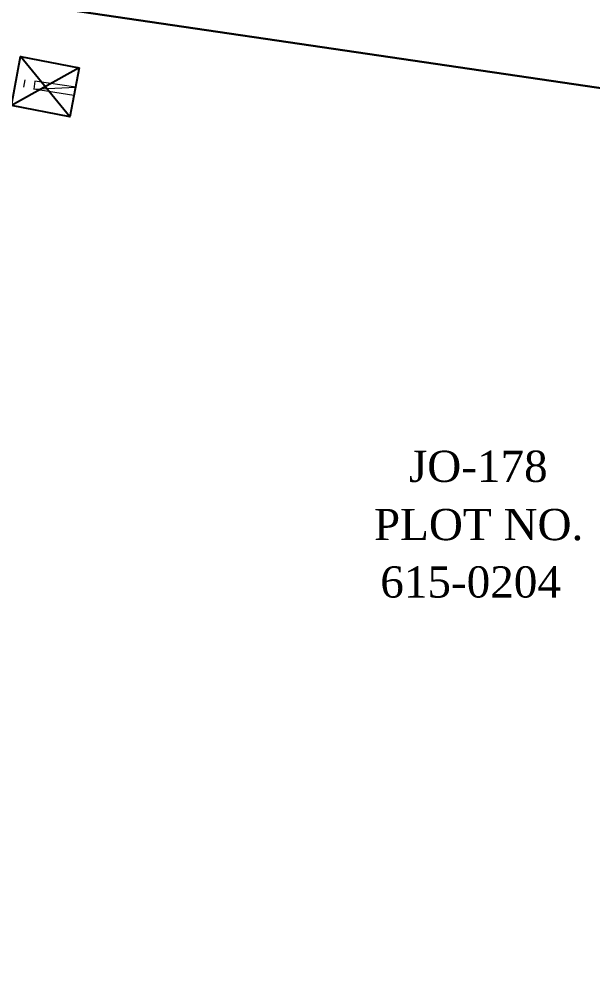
# Model space of a CAD drawing. Header units: inches. Extents: x 5 to 844, y 8 to 596.
# Drawn here: x 457.3 to 529.2, y 151.3 to 270.8 of the extents above; entities that cross this region are included whole.
import ezdxf

# ---------------------------------------------------------------- set-up
doc = ezdxf.new("R2010")
doc.units = ezdxf.units.IN
doc.header["$MEASUREMENT"] = 0
doc.layers.add('PDF_Geometry', color=7, linetype='Continuous', true_color=0x989898)
doc.layers.add('PDF_Text', color=7, linetype='Continuous')
doc.styles.add('PDF Times New Roman', font='times.ttf')

msp = doc.modelspace()

# ---------------------------------------------------------------- linework, layer by layer
at = {"layer": 'PDF_Geometry', "color": 7, "lineweight": 25}
for points in [[(454.49, 371.95), (545.26, 358.58), (531.12, 262.03), (440.61, 275.4), (454.49, 371.95)], [(440.61, 275.4), (531.12, 262.03), (621.63, 248.79), (604.66, 133.08), (590.77, 122.67), (433.79, 145.68), (423.51, 159.56), (440.61, 275.4)]]:
    msp.add_lwpolyline(points, dxfattribs=at)
at = {"layer": 'PDF_Geometry', "lineweight": 0}
for points in [[(454.49, 371.95), (440.61, 275.4), (531.12, 262.03), (545.26, 358.58), (454.49, 371.95)], [(440.61, 275.4), (423.51, 159.56), (433.79, 145.68), (590.77, 122.67), (604.66, 133.08), (621.63, 248.79), (531.12, 262.03), (440.61, 275.4)]]:
    msp.add_lwpolyline(points, dxfattribs=at)
at = {"layer": 'PDF_Geometry', "color": 6, "lineweight": 25}
for points in [[(464.78, 264.73), (463.62, 258.56), (456.29, 259.97), (457.45, 266.14), (464.78, 264.73)], [(463.62, 258.56), (457.45, 266.14)], [(464.78, 264.73), (456.29, 259.97)]]:
    msp.add_lwpolyline(points, dxfattribs=at)
at = {"layer": 'PDF_Geometry', "color": 3, "lineweight": 0}
for points in [[(457.96, 263.19), (457.83, 262.29)], [(459.25, 263.06), (459.12, 262.03), (464.39, 262.29), (459.25, 263.06)], [(459.12, 262.03), (464.39, 262.29), (464.13, 261.26), (459.12, 262.03)], [(464.39, 262.29), (464.13, 261.26)]]:
    msp.add_lwpolyline(points, dxfattribs=at)

# ---------------------------------------------------------------- texts
at = {"layer": 'PDF_Text', "color": 252, "true_color": 0x989898, "char_height": 3.9182, "attachment_point": 7, "style": 'PDF Times New Roman'}
for s, insert in [('\\W0.998920;JO-178', (506.16, 212.7)), ('\\W0.998971;PLOT NO.', (501.77, 205.37)), ('\\W0.999189;615-0204', (502.57, 198.19))]:
    msp.add_mtext(s, dxfattribs=dict(at, insert=insert))

doc.saveas('drawing.dxf')
